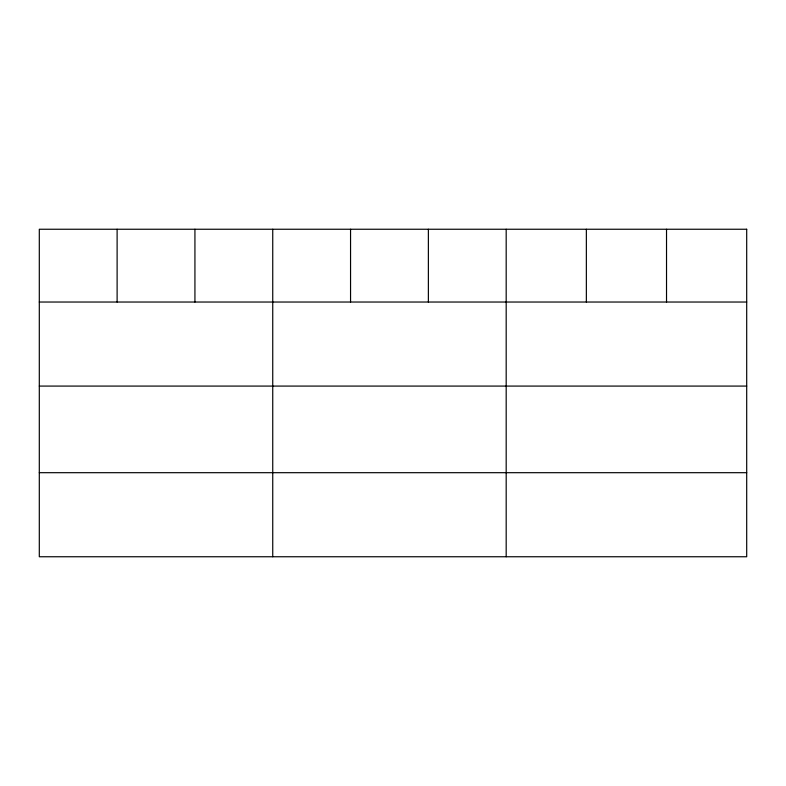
<?xml version="1.0" encoding="UTF-8"?>
<svg xmlns="http://www.w3.org/2000/svg" width="786" height="786" viewBox="0 0 786 786"><rect width="100%" height="100%" fill="white"/><g stroke="black" fill="none" stroke-linecap="round" stroke-linejoin="round"><path stroke-width="1.18" d="M39.3 302.03L746.7 302.03M39.3 386.083L746.7 386.083M39.3 472.691L746.7 472.691M666.528 229.247L666.528 302.03M586.356 229.247L586.356 302.03M506.184 229.247L506.184 556.753M428.37 229.247L428.37 302.03M350.556 229.247L350.556 302.03M272.742 229.247L272.742 556.753M194.928 229.247L194.928 302.03M117.114 229.247L117.114 302.03M746.7 229.247L39.3 229.247L39.3 556.753L746.7 556.753L746.7 229.247"/></g></svg>
